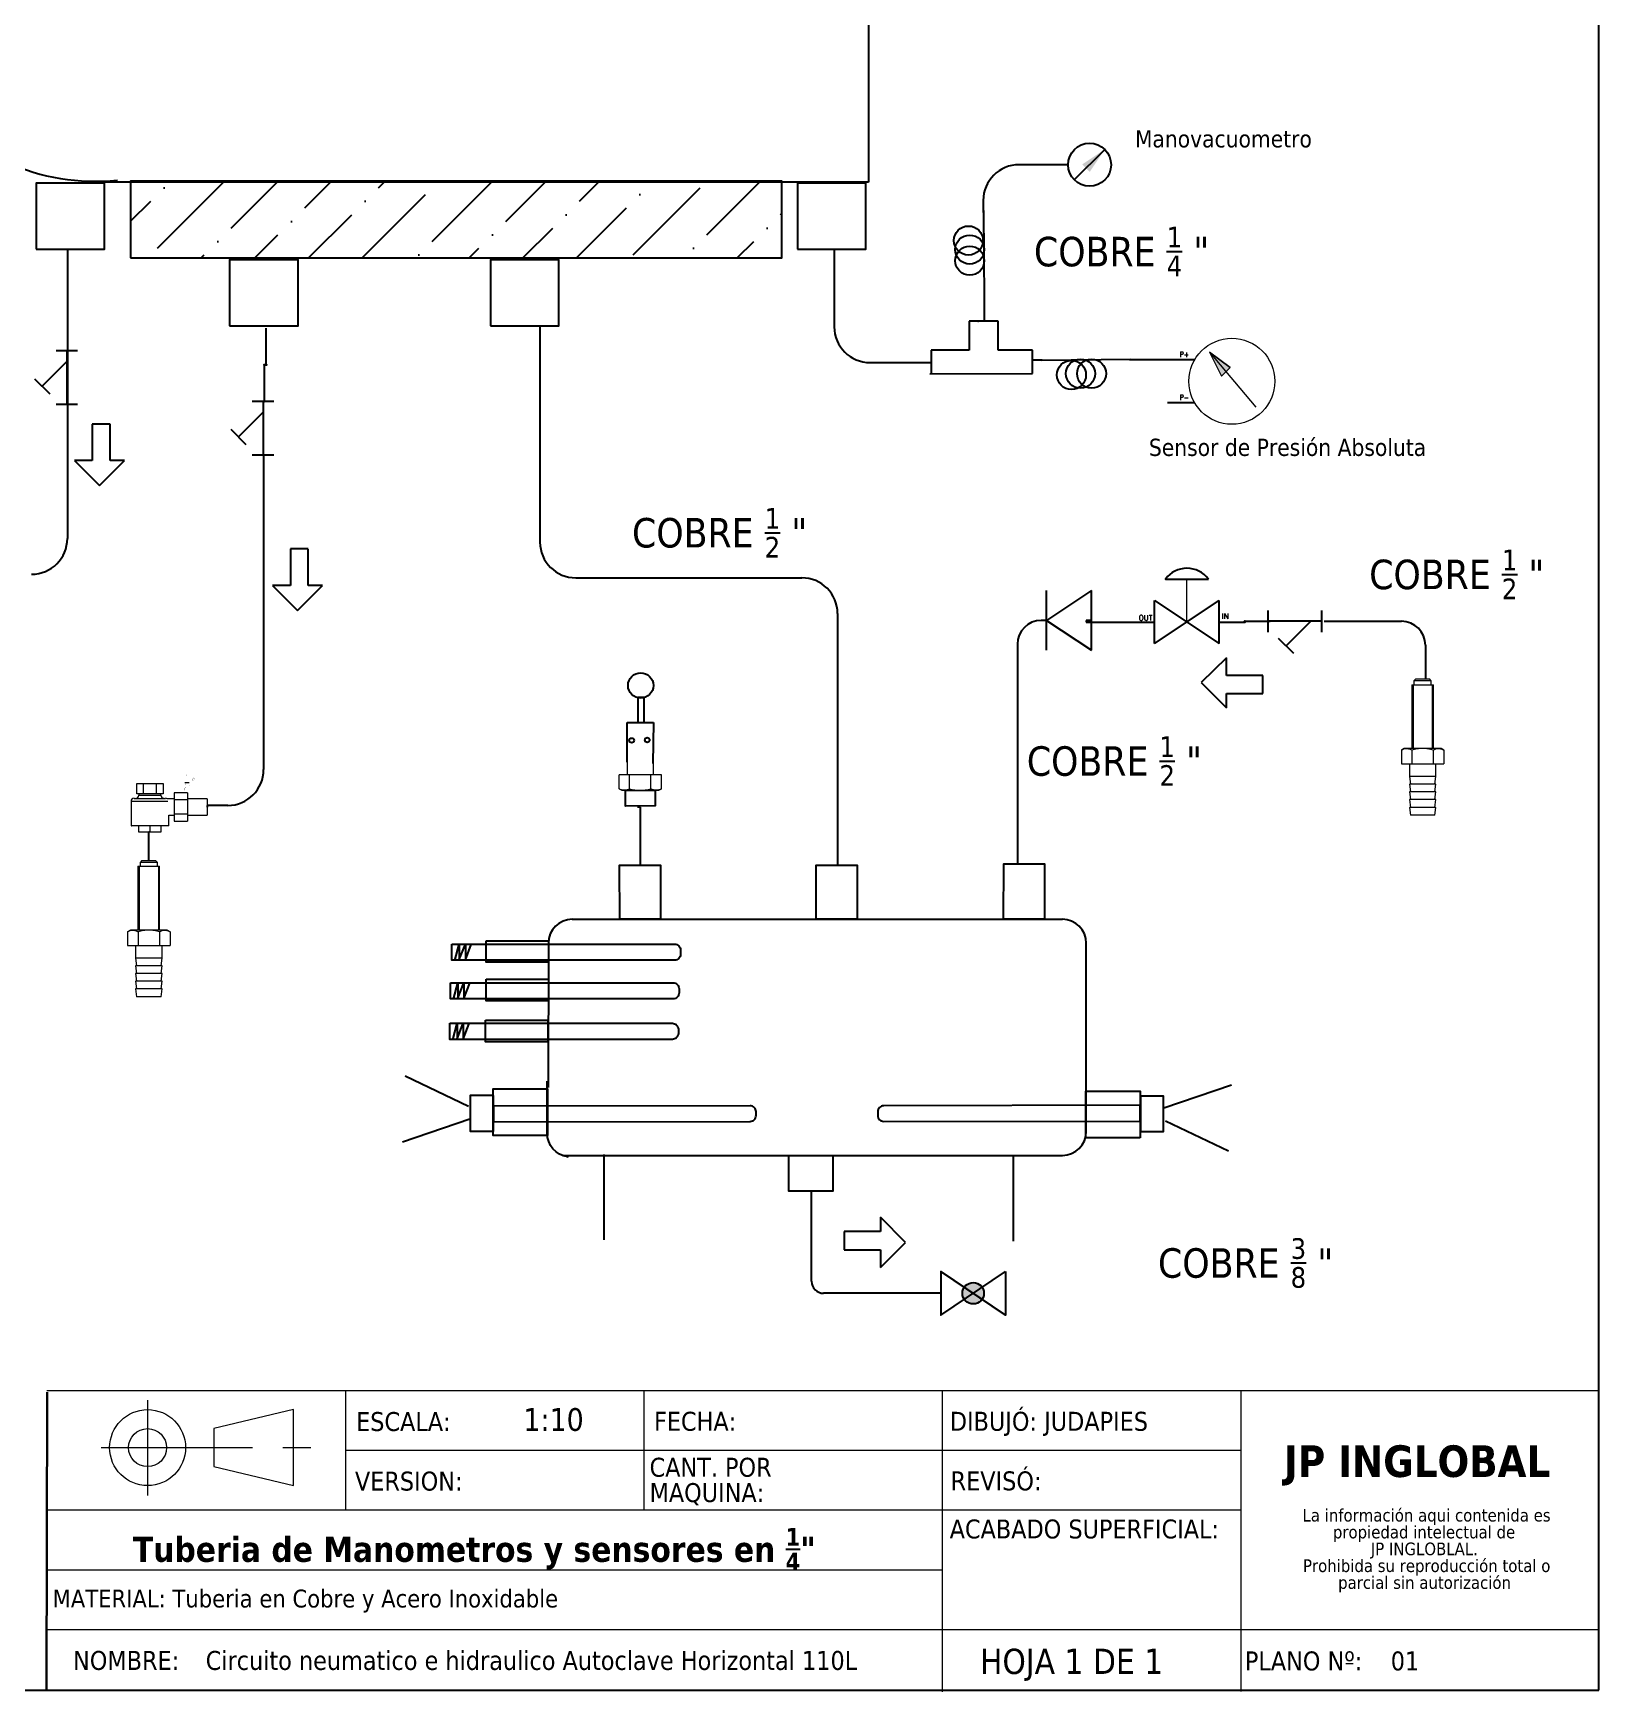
# Model space of a CAD drawing. Header units: millimetres. Extents: x -66 to 265, y 10 to 221.
# Drawn here: x 133.8 to 265, y 9.9 to 148.8 of the extents above; entities that cross this region are included whole.
import ezdxf
from ezdxf.enums import TextEntityAlignment as Align

# ---------------------------------------------------------------- set-up
doc = ezdxf.new("R2010")
doc.units = ezdxf.units.MM
doc.linetypes.add('CENTERX2', pattern=[20.32, 12.7, -2.54, 2.54, -2.54])
for name, color, linetype in [('CONTORNO', 179, 'Continuous'), ('SYMS', 7, 'Continuous'), ('TERMS', 123, 'Continuous'), ('WIRENO', 250, 'Continuous'), ('WIRES', 7, 'Continuous')]:
    doc.layers.add(name, color=color, linetype=linetype)
doc.styles.add('SLDTEXTSTYLE0', font='tahoma.ttf')
doc.styles.add('SLDTEXTSTYLE1', font='')
doc.styles.get("Standard").update_dxf_attribs({"font": 'tahoma.ttf'})
doc.styles.add('WD', font='romans.shx')
doc.styles.get('SLDTEXTSTYLE1').set_extended_font_data('Tahoma', bold=True)

# ---------------------------------------------------------------- blocks, each defined once
blk = doc.blocks.new('SW_NOTE_2')
at = {"layer": 'CONTORNO', "color": 0, "char_height": 1.0583, "attachment_point": 2, "style": 'SLDTEXTSTYLE0'}
for s, insert in [('La información aqui contenida es ', (10.29, 1.34)), ('propiedad intelectual de', (10.08, -0.07)), ('JP INGLOBLAL.', (10.1, -1.48)), ('Prohibida su reproducción total o ', (10.3, -2.89)), ('parcial sin autorización', (10.12, -4.3))]:
    blk.add_mtext(s, dxfattribs=dict(at, insert=insert))
blk = doc.blocks.new('SW_NOTE_4')
at = {"color": 0, "linetype": 'Continuous', "lineweight": 0, "char_height": 1.587, "attachment_point": 1, "style": 'SLDTEXTSTYLE0'}
for s, insert in [('CANT. POR ', (0, 2.02)), ('MAQUINA:', (0, -0.1))]:
    blk.add_mtext(s, dxfattribs=dict(at, insert=insert))
blk = doc.blocks.new('calderin')
for p, q in [((180.25, 72.34), (180.25, 65.19)), ((214.53, 72.24), (214.53, 65.08))]:
    blk.add_line(p, q)
for points in [[(181.58, 92.03), (181.56, 96.56), (184.99, 96.56), (185, 92.03)], [(198.03, 92.03), (198.05, 96.56), (201.47, 96.56), (201.46, 92.03)], [(213.74, 92.03), (213.75, 96.67), (217.17, 96.67), (217.17, 92.03)]]:
    blk.add_lwpolyline(points, close=True)
at = {"layer": 'WIRENO'}
for p, q in [((177.61, 92.03), (218.66, 92.03)), ((175.61, 90.03), (175.58, 77.95)), ((220.66, 74.26), (220.66, 90.03)), ((176.8, 72.26), (218.66, 72.26))]:
    blk.add_line(p, q, dxfattribs=at)
for points in [[(170.4, 90.24), (175.61, 90.24), (175.61, 88.43), (170.4, 88.43)], [(170.39, 87.01), (175.6, 87.01), (175.6, 85.2), (170.39, 85.2)], [(170.35, 83.57), (175.56, 83.57), (175.56, 81.76), (170.35, 81.76)], [(175.52, 73.92), (170.98, 73.92), (170.98, 77.82), (175.52, 77.82)], [(225.17, 73.73), (220.63, 73.73), (220.63, 77.63), (225.17, 77.63)], [(195.75, 72.25), (199.43, 72.25), (199.43, 69.27), (195.75, 69.27)]]:
    blk.add_lwpolyline(points, close=True, dxfattribs=at)
blk.add_lwpolyline([(177.19, 72.15), (177.22, 72.14, -0.37328), (175.5, 74.12), (175.5, 78.48)], format="xyb", dxfattribs=at)
for centre, start, end in [((177.61, 90.03), 90, 180), ((218.66, 90.03), 0, 90), ((218.66, 74.26), 270, 0)]:
    blk.add_arc(centre, 2, start, end, dxfattribs=at)
blk = doc.blocks.new('Valvula Tipo Anillo')
for p, q in [((7.88, 11.213), (7.88, 11.519)), ((7.88, 11.519), (8.084, 11.519)), ((8.084, 11.519), (8.079, 11.203))]:
    blk.add_line(p, q)
at = {"color": 7, "linetype": 'Continuous', "lineweight": 15}
for p, q in [((7.878, 11.21), (7.878, 11.113)), ((8.084, 11.113), (8.084, 11.21)), ((7.816, 11.006), (7.816, 11.113)), ((7.898, 11.113), (7.816, 11.113)), ((7.898, 11.006), (7.898, 11.113)), ((8.063, 11.113), (7.898, 11.113)), ((8.063, 11.006), (8.063, 11.113)), ((8.146, 11.113), (8.063, 11.113)), ((8.146, 11.006), (8.146, 11.113)), ((7.816, 11.006), (7.838, 10.994)), ((7.838, 10.994), (7.857, 10.994)), ((7.857, 10.994), (7.981, 10.994)), ((7.981, 10.994), (8.105, 10.994)), ((8.105, 10.994), (8.124, 10.994)), ((8.124, 10.994), (8.146, 11.006))]:
    blk.add_line(p, q, dxfattribs=at)
for points in [[(7.962, 11.521), (8.01, 11.521), (8.01, 11.713), (7.962, 11.713)], [(8.097, 10.995), (8.097, 10.873), (7.867, 10.871), (7.867, 10.993)]]:
    blk.add_lwpolyline(points, close=True)
for centre, radius in [((7.984, 11.807), 0.0981), ((7.914, 11.381), 0.0185), ((8.035, 11.384), 0.0185)]:
    blk.add_circle(centre, radius)
for points, knots in [([(7.857, 10.994), (7.854, 10.994), (7.85, 10.994), (7.843, 10.995), (7.84, 10.996), (7.829, 10.999), (7.823, 11.002), (7.816, 11.006)], [0, 0, 0, 0, 0.25, 0.25, 0.5, 0.5, 1, 1, 1, 1]), ([(7.898, 11.006), (7.892, 11.002), (7.885, 10.999), (7.871, 10.995), (7.864, 10.994), (7.857, 10.994)], [0, 0, 0, 0, 0.5, 0.5, 1, 1, 1, 1]), ([(7.898, 11.006), (7.912, 11.002), (7.926, 10.999), (7.953, 10.995), (7.967, 10.994), (7.981, 10.994)], [0, 0, 0, 0, 0.5, 0.5, 1, 1, 1, 1]), ([(7.981, 10.994), (7.995, 10.994), (8.009, 10.995), (8.036, 10.999), (8.05, 11.002), (8.063, 11.006)], [0, 0, 0, 0, 0.5, 0.5, 1, 1, 1, 1]), ([(8.105, 10.994), (8.101, 10.994), (8.098, 10.994), (8.091, 10.995), (8.087, 10.996), (8.077, 10.999), (8.07, 11.002), (8.063, 11.006)], [0, 0, 0, 0, 0.25, 0.25, 0.5, 0.5, 1, 1, 1, 1]), ([(8.146, 11.006), (8.139, 11.002), (8.132, 10.999), (8.119, 10.995), (8.112, 10.994), (8.105, 10.994)], [0, 0, 0, 0, 0.5, 0.5, 1, 1, 1, 1])]:
    blk.add_open_spline(points, degree=3, knots=knots, dxfattribs=at)
blk = doc.blocks.new('HGVA1_DIAPHRAGM_VALVE2')
at = {"color": 7, "linetype": 'Continuous', "lineweight": 0, "ltscale": 3.2258}
for p, q in [((-0.25, 0.5), (0.25, 0.5)), ((0, 0), (0, 0.5))]:
    blk.add_line(p, q, dxfattribs=at)
for p, q in [((-0.375, -0.25), (-0.375, 0.25)), ((-0.375, -0.25), (0.375, 0.25)), ((-0.375, 0.25), (0.375, -0.25)), ((0.375, -0.25), (0.375, 0.25))]:
    blk.add_line(p, q)
at = {"ltscale": 25.4, "flags": 128}
blk.add_lwpolyline([(0.25, 0.5, 0.5), (-0.25, 0.5)], format="xyb", close=True, dxfattribs=at)
at = {"style": 'WD', "flags": 1}
for tag, p in [('INST', (-0.469, 0.748)), ('LOC', (-0.469, 0.587)), ('TAG1', (-0.469, 0.378))]:
    blk.add_attdef(tag, text='', height=0.125, dxfattribs=at).set_placement(p, align=Align.RIGHT)
at = {"style": 'WD'}
blk.add_attdef('XREF', text='', height=0.0625, rotation=0.0625, dxfattribs=at).set_placement((0.518, 0.271), align=Align.TOP_CENTER)
blk.add_attdef('TERM01', text='', height=0.0625, dxfattribs=at).set_placement((-0.399, 0.018), align=Align.RIGHT)
for tag, p, height in [('X4TERM01', (-0.375, 0), 0.005), ('X1TERM02', (0.375, 0), 0.005), ('TERM02', (0.406, 0.036), 0.0625), ('RATING1', (0.388, -0.162), 0.125), ('DESC1', (0.388, -0.378), 0.125), ('DESC2', (0.388, -0.562), 0.125), ('DESC3', (0.388, -0.752), 0.125), ('WDTAGALT', (0.388, -0.907), 0.125)]:
    blk.add_attdef(tag, p, '', height=height, dxfattribs=at)
at = {"style": 'WD', "flags": 1}
for tag, p in [('WDTYPE', (-0.154, -0.127)), ('FAMILY', (-0.143, -0.17)), ('CAT', (-0.143, -0.215)), ('MFG', (-0.141, -0.246)), ('ASSYCODE', (-0.113, -0.275))]:
    blk.add_attdef(tag, text='', height=0.01, dxfattribs=at).set_placement(p, align=Align.CENTER)
blk = doc.blocks.new('HDI1')
for p, q in [((0.0469, 0), (-0.0469, 0.0625)), ((-0.0469, 0.0625), (-0.0469, -0.0625)), ((0.0469, 0.0625), (0.0469, -0.0625)), ((-0.0469, -0.0625), (0.0469, 0))]:
    blk.add_line(p, q)
at = {"style": 'WD'}
for tag, width, p in [('INST', 0.7, (0, 0.8883)), ('LOC', 0.7, (0, 0.7187)), ('DESC1', 0.7, (0, 0.5625)), ('DESC2', 0.7, (0, 0.4062)), ('RATING1', 0.9, (0.0055, 0.0938))]:
    blk.add_attdef(tag, text='', height=0.125, dxfattribs=dict(at, width=width)).set_placement(p, align=Align.CENTER)
blk.add_attdef('TAG1', text='', height=0.125, dxfattribs=at).set_placement((0, 0.25), align=Align.CENTER)
for tag, p, height, flags in [('WDBLKNAM', (0.2047, 0.1329), 0.01, 9), ('FAMILY', (0.2047, 0.1523), 0.01, 9), ('X4TERM01', (-0.0469, 0), 0.0125, 1), ('X1TERM02', (0.0469, 0), 0.0125, 1)]:
    blk.add_attdef(tag, p, '', height=height, dxfattribs=dict(at, flags=flags))
at = {"linetype": 'Continuous', "style": 'WD', "flags": 9}
for tag, p in [('CAT', (0.2297, 0.1082)), ('ASSYCODE', (0.2188, 0.0625)), ('MFG', (0.2278, 0.0887))]:
    blk.add_attdef(tag, text='', height=0.01, dxfattribs=at).set_placement(p, align=Align.CENTER)
at = {"linetype": 'Continuous', "style": 'WD', "flags": 8}
blk.add_attdef('TERM01', text='', height=0.125, dxfattribs=at).set_placement((-0.125, -0.0312), align=Align.TOP_RIGHT)
blk.add_attdef('TERM02', text='', height=0.125, dxfattribs=at).set_placement((0.1094, -0.0314), align=Align.TOP_LEFT)
at = {"style": 'WD', "width": 0.9}
blk.add_attdef('RATING2', text='', height=0.125, dxfattribs=at).set_placement((0.0055, -0.1876), align=Align.TOP_CENTER)
blk = doc.blocks.new('WDDOT')
for radius in [0.03, 0.0187, 0.00929]:
    blk.add_circle((0, 0), radius)
blk = doc.blocks.new('Acople Estriado')
at = {"color": 7, "linetype": 'Continuous', "lineweight": 15}
for p, q in [((6.811, 5.678), (6.796, 5.663)), ((6.796, 5.663), (6.796, 5.633)), ((6.931, 5.663), (6.796, 5.663)), ((6.811, 5.678), (6.916, 5.678)), ((6.931, 5.663), (6.916, 5.678)), ((6.931, 5.633), (6.931, 5.663)), ((6.78, 5.633), (6.78, 5.138)), ((6.78, 5.633), (6.947, 5.633)), ((6.947, 5.138), (6.947, 5.633)), ((6.721, 5.138), (6.699, 5.126)), ((6.699, 5.126), (6.699, 5.019)), ((6.699, 5.019), (6.781, 5.019)), ((6.74, 5.138), (6.721, 5.138)), ((6.864, 5.138), (6.74, 5.138)), ((6.761, 5.019), (6.761, 4.922)), ((6.781, 5.126), (6.781, 5.019)), ((6.781, 5.019), (6.946, 5.019)), ((6.988, 5.138), (6.864, 5.138)), ((6.946, 5.126), (6.946, 5.019)), ((6.946, 5.019), (7.029, 5.019)), ((6.967, 4.922), (6.967, 5.019)), ((7.007, 5.138), (6.988, 5.138)), ((7.029, 5.126), (7.007, 5.138)), ((7.029, 5.126), (7.029, 5.019)), ((6.761, 4.922), (6.769, 4.862)), ((6.864, 4.922), (6.761, 4.922)), ((6.967, 4.922), (6.864, 4.922)), ((6.959, 4.862), (6.967, 4.922)), ((6.761, 4.862), (6.769, 4.802)), ((6.864, 4.862), (6.761, 4.862)), ((6.761, 4.802), (6.769, 4.742)), ((6.864, 4.802), (6.761, 4.802)), ((6.967, 4.862), (6.864, 4.862)), ((6.967, 4.802), (6.864, 4.802)), ((6.959, 4.802), (6.967, 4.862)), ((6.959, 4.742), (6.967, 4.802)), ((6.761, 4.742), (6.769, 4.682)), ((6.864, 4.742), (6.761, 4.742)), ((6.761, 4.682), (6.769, 4.622)), ((6.864, 4.682), (6.761, 4.682)), ((6.967, 4.742), (6.864, 4.742)), ((6.967, 4.682), (6.864, 4.682)), ((6.959, 4.682), (6.967, 4.742)), ((6.959, 4.622), (6.967, 4.682)), ((6.864, 4.622), (6.769, 4.622)), ((6.959, 4.622), (6.864, 4.622))]:
    blk.add_line(p, q, dxfattribs=at)
at = {"color": 7, "linetype": 'Continuous', "lineweight": 0}
for p, q in [((6.79, 5.633), (6.79, 5.138)), ((6.938, 5.633), (6.938, 5.138))]:
    blk.add_line(p, q, dxfattribs=at)
at = {"color": 7, "linetype": 'Continuous', "lineweight": 15}
for points, knots in [([(6.699, 5.126), (6.706, 5.13), (6.712, 5.133), (6.726, 5.137), (6.733, 5.138), (6.74, 5.138)], [0, 0, 0, 0, 0.5, 0.5, 1, 1, 1, 1]), ([(6.74, 5.138), (6.744, 5.138), (6.747, 5.138), (6.754, 5.137), (6.757, 5.136), (6.768, 5.133), (6.775, 5.13), (6.781, 5.126)], [0, 0, 0, 0, 0.25, 0.25, 0.5, 0.5, 1, 1, 1, 1]), ([(6.864, 5.138), (6.85, 5.138), (6.836, 5.137), (6.808, 5.133), (6.795, 5.13), (6.781, 5.126)], [0, 0, 0, 0, 0.5, 0.5, 1, 1, 1, 1]), ([(6.946, 5.126), (6.933, 5.13), (6.919, 5.133), (6.892, 5.137), (6.878, 5.138), (6.864, 5.138)], [0, 0, 0, 0, 0.5, 0.5, 1, 1, 1, 1]), ([(6.946, 5.126), (6.953, 5.13), (6.96, 5.133), (6.974, 5.137), (6.981, 5.138), (6.988, 5.138)], [0, 0, 0, 0, 0.5, 0.5, 1, 1, 1, 1]), ([(6.988, 5.138), (6.991, 5.138), (6.995, 5.138), (7.002, 5.137), (7.005, 5.136), (7.015, 5.133), (7.022, 5.13), (7.029, 5.126)], [0, 0, 0, 0, 0.25, 0.25, 0.5, 0.5, 1, 1, 1, 1])]:
    blk.add_open_spline(points, degree=3, knots=knots, dxfattribs=at)
blk = doc.blocks.new('Resistencia')
at = {"layer": 'WIRENO'}
for p, q in [((112.31, 58.18), (107.01, 60.71)), ((112.43, 57.1), (106.77, 55.17))]:
    blk.add_line(p, q, dxfattribs=at)
blk.add_lwpolyline([(114.4, 59.08), (112.46, 59.08), (112.46, 56.11), (114.4, 56.11)], close=True, dxfattribs=at)
blk.add_lwpolyline([(135.9, 58.24), (114.42, 58.21), (114.42, 56.89), (135.9, 56.92, 0.414214), (136.4, 57.42), (136.4, 57.74, 0.414214)], format="xyb", close=True, dxfattribs=at)
blk = doc.blocks.new('Nivel')
at = {"layer": 'WIRENO'}
for p, q in [((103.38, 60.01), (103.74, 61.39)), ((103.74, 61.39), (103.74, 60.1)), ((103.74, 60.1), (104.25, 61.39)), ((104.25, 61.39), (104.25, 60.07)), ((104.25, 60.07), (104.74, 61.36))]:
    blk.add_line(p, q, dxfattribs=at)
blk.add_lwpolyline([(103.12, 61.39), (121.77, 61.39, -0.414214), (122.27, 60.89), (122.27, 60.54, -0.414214), (121.77, 60.04), (103.12, 60.04)], format="xyb", close=True, dxfattribs=at)
blk = doc.blocks.new('HST1_STRAINER_Y_TYPE')
at = {"ltscale": 3.2258}
for p, q in [((0, 0.125), (0, -0.125)), ((0.625, 0.125), (0.625, -0.125)), ((0, 0), (0.625, 0)), ((0.125, 0), (0.412, -0.287)), ((0.324, -0.376), (0.501, -0.199))]:
    blk.add_line(p, q, dxfattribs=at)
at = {"style": 'WD', "flags": 1}
for tag, height, p in [('INST', 0.125, (0.33, 0.71)), ('LOC', 0.125, (0.306, 0.549)), ('TAG1', 0.125, (0.324, 0.34)), ('FAMILY', 0.01, (1.09, 0.044)), ('CAT', 0.01, (1.09, -0.001)), ('WDTYPE', 0.01, (1.102, -0.093)), ('MFG', 0.01, (1.092, -0.032)), ('ASSYCODE', 0.01, (1.12, -0.061))]:
    blk.add_attdef(tag, text='', height=height, dxfattribs=at).set_placement(p, align=Align.CENTER)
at = {"style": 'WD'}
for tag, height, p in [('WDTAGALT', 0.125, (0.035, 0.2)), ('TERM01', 0.0625, (-0.024, 0.018))]:
    blk.add_attdef(tag, text='', height=height, dxfattribs=at).set_placement(p, align=Align.RIGHT)
for tag, p, height in [('RATING1', (0.6, 0.18), 0.125), ('X4TERM01', (0, 0), 0.005), ('X1TERM03', (0.625, 0), 0.005), ('TERM03', (0.632, 0.013), 0.0625), ('DESC1', (-0.666, -0.258), 0.125), ('DESC2', (-0.666, -0.442), 0.125), ('X8TERM02', (0.412, -0.287), 0.005), ('TERM02', (0.447, -0.365), 0.0625), ('DESC3', (-0.666, -0.632), 0.125)]:
    blk.add_attdef(tag, p, '', height=height, dxfattribs=at)
blk.add_attdef('XREF', text='', height=0.0625, rotation=0.0625, dxfattribs=at).set_placement((0.649, -0.434), align=Align.TOP_CENTER)
blk = doc.blocks.new('HGVA1_BALL_VALVE')
h = blk.add_hatch(color=256)
edge = h.paths.add_edge_path()
edge.add_arc((0, 0), 0.125, 0, 360)
at = {"ltscale": 3.2258}
for p, q in [((-0.375, 0.254), (0.375, -0.254)), ((-0.375, -0.254), (0.375, 0.254)), ((-0.375, 0.254), (-0.375, -0.254)), ((0.375, 0.254), (0.375, -0.254))]:
    blk.add_line(p, q, dxfattribs=at)
at = {"ltscale": 25.4, "flags": 128}
blk.add_lwpolyline([(0.375, 0.254), (0.375, -0.254), (-0.375, 0.254), (-0.375, -0.254)], close=True, dxfattribs=at)
at = {"ltscale": 3.2258}
blk.add_circle((0, 0), 0.125, dxfattribs=at)
at = {"ltscale": 25.4}
blk.add_circle((0, 0), 0.125, dxfattribs=at)
at = {"style": 'WD', "flags": 1}
for tag, height, p in [('INST', 0.125, (0.028, 0.678)), ('LOC', 0.125, (0.011, 0.516)), ('TAG1', 0.125, (0, 0.307)), ('FAMILY', 0.01, (-0.482, -0.121)), ('WDTYPE', 0.01, (-0.475, -0.062)), ('CAT', 0.01, (-0.482, -0.165)), ('MFG', 0.01, (-0.481, -0.197)), ('ASSYCODE', 0.01, (-0.453, -0.226))]:
    blk.add_attdef(tag, text='', height=height, dxfattribs=at).set_placement(p, align=Align.CENTER)
at = {"style": 'WD'}
blk.add_attdef('XREF', text='', height=0.0625, rotation=0.0625, dxfattribs=at).set_placement((0.541, 0.293), align=Align.TOP_CENTER)
blk.add_attdef('TERM01', text='', height=0.0625, dxfattribs=at).set_placement((-0.399, 0.018), align=Align.RIGHT)
for tag, p, height in [('X4TERM01', (-0.375, 0), 0.005), ('X8TERM02', (0, 0), 0.005), ('TERM02', (0.052, -0.037), 0.0625), ('X1TERM03', (0.375, 0), 0.005), ('TERM03', (0.406, 0.036), 0.0625), ('RATING1', (0.409, -0.162), 0.125), ('DESC1', (0.409, -0.341), 0.125), ('DESC2', (0.409, -0.525), 0.125), ('WDTAGALT', (0.409, -0.873), 0.125), ('DESC3', (0.409, -0.715), 0.125)]:
    blk.add_attdef(tag, p, '', height=height, dxfattribs=at)
blk = doc.blocks.new('tanquecondinple')
at = {"layer": 'WIRENO'}
h = blk.add_hatch(dxfattribs=at)
h.set_pattern_fill('ANSI36', color=256)
h.paths.add_polyline_path([(123.84, 182.83), (123.84, 176.41), (173.09, 176.37), (173.09, 182.79)])
h.paths.add_polyline_path([(177.59, 134.34), (177.59, 140.68), (123.04, 140.68), (123.04, 134.34)])
for p, q in [((104.94, 149.25), (97.7, 149.25)), ((97.7, 149.25), (97.7, 144.74)), ((97.7, 144.74), (108.84, 144.74))]:
    blk.add_line(p, q)
for p, q in [((119.24, 176.39), (184.85, 176.39)), ((184.85, 176.39), (184.85, 140.68)), ((184.85, 140.68), (120.42, 140.68))]:
    blk.add_line(p, q, dxfattribs=at)
for points in [[(128.5, 182.84), (134.23, 182.84), (134.23, 188.37), (128.5, 188.37)], [(163.21, 182.84), (168.94, 182.84), (168.94, 188.37), (163.21, 188.37)], [(123.84, 176.41), (173.09, 176.37), (173.09, 182.79), (123.84, 182.83)], [(177.09, 176.39), (182.83, 176.39), (182.83, 181.92), (177.09, 181.92)], [(96.74, 155.29), (102.47, 155.29), (102.47, 160.82), (96.74, 160.82)], [(115.13, 135.06), (120.86, 135.06), (120.86, 140.59), (115.13, 140.59)], [(123.04, 134.34), (177.59, 134.34), (177.59, 140.76), (123.04, 140.76)], [(178.9, 135.06), (184.63, 135.06), (184.63, 140.59), (178.9, 140.59)], [(131.33, 128.64), (137.06, 128.64), (137.06, 134.17), (131.33, 134.17)], [(153.18, 128.64), (158.92, 128.64), (158.92, 134.17), (153.18, 134.17)]]:
    blk.add_lwpolyline(points, close=True, dxfattribs=at)
blk.add_arc((120.06, 158.57), 17.82, 93.0287, 276.0162, dxfattribs=at)
blk = doc.blocks.new('TT')
at = {"layer": 'WIRENO'}
for p, q in [((59.03, 150.75), (59.05, 142.17)), ((61.02, 150.66), (59.05, 150.66)), ((61.02, 147.48), (61.02, 150.66)), ((63.45, 147.48), (61.02, 147.48)), ((63.45, 145.05), (63.45, 147.48)), ((61.02, 142.17), (61.02, 145.05)), ((61.02, 145.05), (63.45, 145.05)), ((59.05, 142.17), (61.02, 142.17))]:
    blk.add_line(p, q, dxfattribs=at)
blk = doc.blocks.new('ColaMarrano')
at = {"layer": 'WIRENO'}
blk.add_line((96.3, 200.92), (96.42, 188.45), dxfattribs=at)
for centre in [(94.22, 196.73), (94.4, 195.47), (94.4, 193.92)]:
    blk.add_circle(centre, 2.03, dxfattribs=at)
blk = doc.blocks.new('HMT1_DIFFERENTIAL_PRESSURE_GAUGE')
blk.add_hatch(color=7).paths.add_polyline_path([(-0.26, 0.34), (-0.12, 0.06), (-0.02, 0.16)])
for p, q in [((-0.437, 0.25), (-0.75, 0.25)), ((-0.437, -0.25), (-0.75, -0.25))]:
    blk.add_line(p, q)
at = {"color": 7, "linetype": 'Continuous', "lineweight": 0, "ltscale": 645.15999}
for p, q in [((-0.26, 0.34), (0.28, -0.3)), ((-0.26, 0.34), (-0.12, 0.06)), ((-0.26, 0.34), (-0.02, 0.16)), ((-0.12, 0.06), (-0.02, 0.16))]:
    blk.add_line(p, q, dxfattribs=at)
at = {"color": 255, "linetype": 'Continuous', "lineweight": 0, "ltscale": 25.4, "flags": 128}
blk.add_lwpolyline([(-0.26, 0.34), (-0.12, 0.06), (-0.02, 0.16)], close=True, dxfattribs=at)
at = {"color": 7, "linetype": 'Continuous', "lineweight": 0, "ltscale": 645.15999}
blk.add_circle((0, 0), 0.5, dxfattribs=at)
at = {"style": 'WD', "width": 0.7}
for tag, p in [('INST', (-0.01, 0.781)), ('TAG1', (-0.01, 0.531)), ('LOC', (-0.01, 0.656)), ('DESC1', (0.021, -0.625)), ('DESC2', (0.021, -0.75)), ('WDTAGALT', (0.021, -1)), ('DESC3', (0.021, -0.875))]:
    blk.add_attdef(tag, text='', height=0.0938, dxfattribs=at).set_placement(p, align=Align.CENTER)
at = {"style": 'WD'}
for tag, p, height, flags in [('X4TERM01', (-0.75, 0.25), 0.005, 1), ('X1TERM03', (0.5, 0), 0.005, 1), ('WDBLKNAM', (-0.209, -0.188), 0.01, 9), ('FAMILY', (-0.208, -0.062), 0.01, 9), ('X4TERM02', (-0.75, -0.25), 0.005, 1)]:
    blk.add_attdef(tag, p, '', height=height, dxfattribs=dict(at, flags=flags))
at = {"style": 'WD', "width": 0.7}
for tag, p in [('TERM01', (-0.5, 0.281)), ('TERM02', (-0.5, -0.219))]:
    blk.add_attdef(tag, text='', height=0.0625, dxfattribs=at).set_placement(p, align=Align.RIGHT)
for tag, p, height in [('TERM03', (0.531, 0.031), 0.0625), ('RATING1', (0.469, -0.375), 0.0938)]:
    blk.add_attdef(tag, p, '', height=height, dxfattribs=at)
at = {"linetype": 'Continuous', "style": 'WD', "flags": 9}
for tag, p in [('ASSYCODE', (-0.208, -0.156)), ('CAT', (-0.208, -0.094)), ('MFG', (-0.208, -0.125))]:
    blk.add_attdef(tag, p, '', height=0.01, dxfattribs=at)
at = {"style": 'WD'}
blk.add_attdef('XREF', text='', height=0.0625, dxfattribs=at).set_placement((-0.438, -0.406), align=Align.RIGHT)
at = {"flags": 1}
blk.add_attdef('WDTYPE', (-0.219, -0.25), '', height=0.01, dxfattribs=at)
blk = doc.blocks.new('HME1_PRESS_M')
blk.add_line((0.0361, -0.0879), (0.2129, 0.0889))
blk.add_circle((0.125, 0), 0.125)
blk.add_solid([(0.0821, 0.0015), (0.1255, -0.0419), (0.2129, 0.0889)])
at = {"style": 'WD', "width": 0.7}
for tag, p in [('INST', (0.125, 0.5)), ('LOC', (0.125, 0.3438)), ('TAG1', (0.125, 0.1875)), ('DESC1', (0.125, -0.3438)), ('DESC2', (0.125, -0.5)), ('DESC3', (0.125, -0.6562)), ('WDTAGALT', (0.125, -0.8125))]:
    blk.add_attdef(tag, text='', height=0.125, dxfattribs=at).set_placement(p, align=Align.CENTER)
blk.add_attdef('TERM01', text='', height=0.0625, dxfattribs=at).set_placement((-0.0322, 0.0313), align=Align.RIGHT)
at = {"style": 'WD'}
for tag, p, height, flags in [('X4TERM01', (0, 0), 0.005, 1), ('WDTYPE', (0.0625, 0.0625), 0.01, 1), ('WDBLKNAM', (0.1342, 0.0008), 0.01, 9), ('X1TERM02', (0.248, 0), 0.005, 1), ('FAMILY', (0.1303, -0.0348), 0.01, 9)]:
    blk.add_attdef(tag, p, '', height=height, dxfattribs=dict(at, flags=flags))
at = {"style": 'WD', "width": 0.7}
for tag, p, height in [('TERM02', (0.2803, 0.0313), 0.0625), ('RATING1', (0.2812, -0.1875), 0.125)]:
    blk.add_attdef(tag, p, '', height=height, dxfattribs=at)
at = {"style": 'WD'}
blk.add_attdef('XREF', text='', height=0.0625, dxfattribs=at).set_placement((-0.0312, -0.125), align=Align.RIGHT)
at = {"linetype": 'Continuous', "style": 'WD', "flags": 9}
for tag, p in [('MFG', (0.1283, -0.0855)), ('ASSYCODE', (0.1305, -0.1028)), ('CAT', (0.1303, -0.066))]:
    blk.add_attdef(tag, p, '', height=0.01, dxfattribs=at)
blk = doc.blocks.new('Trampo')
for points in [[(117.18, 260.47), (116.16, 260.47), (116.16, 260.53), (116.64, 260.53), (116.64, 263.49), (116.17, 263.03), (116.12, 263.08), (116.65, 263.61), (116.7, 263.61), (116.7, 260.53), (117.18, 260.53)], [(117.75, 258.35), (117.2, 257.8), (116.17, 257.8), (115.68, 257.31), (115.68, 256.33), (117.7, 256.33), (117.7, 256.27), (115.61, 256.27), (115.61, 257.34), (116.16, 257.87), (117.18, 257.87), (117.66, 258.37), (117.66, 258.86), (117.18, 259.34), (116.17, 259.34), (115.68, 258.85), (115.63, 258.9), (116.16, 259.43), (117.2, 259.43), (117.75, 258.88)], [(119.73, 262.17), (119, 260.7), (118.92, 260.75), (119.65, 262.2)], [(120.48, 262.17), (119.73, 260.7), (119.65, 260.75), (120.39, 262.2)]]:
    blk.add_hatch(color=7).paths.add_polyline_path(points)
at = {"color": 7, "linetype": 'Continuous', "lineweight": 15}
for points in [[(93.14, 259.47), (105.47, 259.47), (105.47, 254.69), (93.14, 254.69)], [(93.14, 254.69), (93.14, 259.47), (93.14, 259.47)], [(96.24, 254.69), (96.24, 259.47), (96.24, 259.47)], [(102.39, 254.69), (102.39, 259.47), (102.39, 259.47)], [(90.48, 251.05), (90.48, 239.82), (90.48, 239.82)], [(91.97, 252.49), (106.66, 252.49), (106.66, 252.49)], [(94.17, 254.69), (94.17, 253.97), (94.17, 253.97)], [(104.46, 253.97), (104.46, 254.69), (104.46, 254.69)], [(110.68, 252.31), (107.39, 252.31), (107.39, 252.31)], [(116.95, 255.02), (110.68, 255.02), (110.68, 241.9), (116.95, 241.9)], [(116.95, 251.77), (110.68, 251.77), (110.68, 251.77)], [(116.95, 255.02), (116.95, 241.9), (116.95, 241.9)], [(126.1, 252.31), (116.95, 252.31), (116.95, 252.31)], [(126.1, 252.31), (126.1, 244.62), (126.1, 244.62)], [(108.15, 239.82), (108.15, 244.62), (108.15, 244.62)], [(108.15, 244.62), (110.68, 244.62), (110.68, 244.62)], [(116.95, 245.16), (110.68, 245.16), (110.68, 245.16)], [(116.95, 244.62), (126.1, 244.62), (126.1, 244.62)], [(107.93, 239.65), (90.7, 239.65), (90.7, 239.65)], [(104.46, 239.65), (104.46, 236.73), (94.17, 236.73), (94.17, 239.65)], [(99.3, 239.65), (99.3, 236.73), (99.3, 236.73)]]:
    blk.add_lwpolyline(points, dxfattribs=at)
at = {"color": 7, "linetype": 'Continuous', "lineweight": 20}
blk.add_lwpolyline([(115.59, 259.99), (117.71, 259.99), (117.71, 259.99)], dxfattribs=at)
at = {"color": 8, "linetype": 'Continuous', "lineweight": 15}
for points in [[(107.64, 251.05), (90.48, 251.05), (90.48, 251.05)], [(94.17, 253.97), (104.46, 253.97), (104.46, 253.97)], [(90.48, 239.82), (108.15, 239.82), (108.15, 239.82)]]:
    blk.add_lwpolyline(points, dxfattribs=at)
at = {"color": 7, "linetype": 'Continuous', "lineweight": 15}
for points in [[(91.94, 252.53), (91.14, 252.53), (90.48, 251.88), (90.48, 251.07)], [(92.66, 252.53), (93.48, 252.53), (94.12, 253.19), (94.12, 254)], [(104.46, 254), (104.46, 253.19), (105.12, 252.53), (105.92, 252.53)], [(107.36, 252.34), (107.12, 252.46), (106.89, 252.53), (106.64, 252.53)], [(90.48, 239.85), (90.48, 239.74), (90.56, 239.65), (90.68, 239.65)], [(107.92, 239.65), (108.02, 239.65), (108.1, 239.74), (108.1, 239.85)]]:
    blk.add_open_spline(points, degree=3, dxfattribs=at)

msp = doc.modelspace()

# ---------------------------------------------------------------- hatches: boundary and pattern name
at = {"layer": 'WIRENO'}
h = msp.add_hatch(dxfattribs=at)
h.set_pattern_fill('AR-CONC', color=256)
h.paths.add_polyline_path([(101.3, 138.28), (101.3, 137.08), (98.24, 137.08), (98.24, 135.57), (101.31, 135.57), (101.31, 134.08), (103.4, 136.17)])
h.paths.add_polyline_path([(97.73, 116.8), (96.23, 116.8), (96.23, 113.73), (94.73, 113.73), (96.82, 111.64), (98.93, 113.73), (97.73, 113.73)])
h.paths.add_polyline_path([(121.65, 101.49), (119.55, 99.4), (121.65, 97.29), (121.65, 98.49), (124.72, 98.49), (124.72, 99.99), (121.65, 99.99)])
h.paths.add_polyline_path([(100.12, 84.73), (98.62, 84.73), (98.62, 81.67), (97.12, 81.67), (99.21, 79.57), (101.32, 81.67), (100.12, 81.67)])
h.paths.add_polyline_path([(204.83, 49.61), (204.83, 48.41), (201.77, 48.41), (201.77, 46.9), (204.83, 46.9), (204.83, 45.41), (206.93, 47.5)])
h.paths.add_polyline_path([(236.86, 94.98), (233.8, 94.98), (233.8, 96.48), (231.7, 94.39), (233.8, 92.28), (233.8, 93.48), (236.86, 93.48)])
h = msp.add_hatch(dxfattribs=at)
h.set_pattern_fill('AR-CONC', color=256, scale=0.5)
h.set_pattern_definition([(50, (111.784, 24.14), (91.09, -7.97), [9.525, -104.775]), (355, (111.78, 24.14), (-17.62, 95.53), [7.62, -83.82]), (100.45, (119.375, 23.47), (73.47, 87.56), [8.095, -89.045]), (46.18, (111.78, 49.54), (135.54, -21.02), [14.29, -157.16]), (96.64, (123.08, 47.79), (118.7, 123.71), [12.14, -133.57]), (351.18, (111.78, 49.54), (118.7, 123.71), [11.43, -125.73]), (21, (124.484, 43.19), (75.81, -51.13), [9.525, -104.775]), (326, (124.48, 43.19), (30.9, 92.09), [7.62, -83.82]), (71.45, (130.8, 38.93), (106.71, 40.96), [8.095, -89.045]), (37.5, (111.784, 24.138), (1.544, 42.278), [0, -82.804, 0, -85.09, 0, -84.1375]), (7.5, (111.784, 24.138), (33.41, 50.09), [0, -48.514, 0, -80.899, 0, -32.0675]), (327.5, (83.463, 24.138), (67.795, -2.864), [0, -31.75, 0, -99.06, 0, -131.445]), (317.5, (70.763, 24.14), (74.065, 12.713), [0, -41.275, 0, -65.786, 0, -93.345])])
h.paths.add_polyline_path([(155.99, 100.43), (158.09, 102.52), (156.89, 102.52), (156.89, 105.59), (155.39, 105.59), (155.39, 102.52), (153.89, 102.52)])
h = msp.add_hatch(dxfattribs=at)
h.set_pattern_fill('AR-CONC', color=256, scale=0.5)
h.set_pattern_definition([(50, (190.336, 15.9), (91.09, -7.97), [9.525, -104.775]), (355, (190.34, 15.9), (-17.62, 95.53), [7.62, -83.82]), (100.45, (197.93, 15.24), (73.47, 87.56), [8.095, -89.045]), (46.18, (190.34, 41.3), (135.54, -21.02), [14.29, -157.16]), (96.64, (201.63, 39.55), (118.7, 123.71), [12.14, -133.57]), (351.18, (190.34, 41.3), (118.7, 123.71), [11.43, -125.73]), (21, (203.036, 34.95), (75.81, -51.13), [9.525, -104.775]), (326, (203.04, 34.95), (30.9, 92.09), [7.62, -83.82]), (71.45, (209.35, 30.69), (106.71, 40.96), [8.095, -89.045]), (37.5, (190.336, 15.9), (1.544, 42.278), [0, -82.804, 0, -85.09, 0, -84.1375]), (7.5, (190.336, 15.9), (33.41, 50.09), [0, -48.514, 0, -80.899, 0, -32.0675]), (327.5, (162.015, 15.9), (67.795, -2.864), [0, -31.75, 0, -99.06, 0, -131.445]), (317.5, (149.315, 15.9), (74.065, 12.713), [0, -41.275, 0, -65.786, 0, -93.345])])
h.paths.add_polyline_path([(233.8, 93.48), (236.86, 93.48), (236.86, 94.98), (233.8, 94.98), (233.8, 96.48), (231.7, 94.39), (233.8, 92.28)])
h = msp.add_hatch(dxfattribs=at)
h.set_pattern_fill('AR-CONC', color=256, scale=0.5)
h.set_pattern_definition([(50, (160.04, -29.775), (91.09, -7.97), [9.525, -104.775]), (355, (160.04, -29.78), (-17.62, 95.53), [7.62, -83.82]), (100.45, (167.63, -30.44), (73.47, 87.56), [8.095, -89.045]), (46.18, (160.04, -4.38), (135.54, -21.02), [14.29, -157.16]), (96.64, (171.33, -6.13), (118.7, 123.71), [12.14, -133.57]), (351.18, (160.04, -4.38), (118.7, 123.71), [11.43, -125.73]), (21, (172.74, -10.725), (75.81, -51.13), [9.525, -104.775]), (326, (172.74, -10.73), (30.9, 92.09), [7.62, -83.82]), (71.45, (179.06, -14.99), (106.71, 40.96), [8.095, -89.045]), (37.5, (160.04, -29.775), (1.544, 42.278), [0, -82.804, 0, -85.09, 0, -84.1375]), (7.5, (160.04, -29.775), (33.41, 50.09), [0, -48.514, 0, -80.899, 0, -32.0675]), (327.5, (131.717, -29.775), (67.795, -2.864), [0, -31.75, 0, -99.06, 0, -131.445]), (317.5, (119.02, -29.775), (74.065, 12.713), [0, -41.275, 0, -65.786, 0, -93.345])])
h.paths.add_polyline_path([(204.83, 46.9), (204.83, 45.41), (206.93, 47.5), (204.83, 49.61), (204.83, 48.41), (201.77, 48.41), (201.77, 46.9)])

# ---------------------------------------------------------------- linework, layer by layer
at = {"color": 7, "linetype": 'Continuous'}
for p, q in [((265, 10), (265, 205)), ((15, 10), (265, 10))]:
    msp.add_line(p, q, dxfattribs=at)
at = {"color": 7, "linetype": 'CENTERX2', "lineweight": 0}
for p, q in [((265, 51.17), (265, 10)), ((143.43, 34.29), (143.43, 26.3)), ((139.53, 30.32), (157.1, 30.32)), ((134.96, 10), (265, 10))]:
    msp.add_line(p, q, dxfattribs=at)
at = {"color": 7, "linetype": 'Continuous', "lineweight": 30}
msp.add_line((135.02, 34.97), (134.96, 10), dxfattribs=at)
at = {"color": 7, "linetype": 'Continuous', "lineweight": 0}
for p, q in [((265, 35.07), (135, 35.07)), ((160, 35.09), (160, 25.07)), ((185, 35.07), (185, 25.07)), ((210, 35.07), (210, 9.87)), ((235, 35.07), (235, 9.9)), ((155.64, 33.5), (148.97, 31.91)), ((155.64, 27.15), (155.64, 33.5)), ((148.97, 31.91), (148.97, 28.74)), ((235, 30.07), (160, 30.07)), ((148.97, 28.74), (155.64, 27.15)), ((235, 25.07), (134.99, 25.07)), ((210, 20.07), (134.99, 20.07)), ((265, 15.07), (134.99, 15.07))]:
    msp.add_line(p, q, dxfattribs=at)
for radius in [3.18, 1.59]:
    msp.add_circle((143.43, 30.32), radius, dxfattribs=at)
at = {"layer": 'WIRENO'}
for p, q in [((140.29, 116.05), (138.79, 116.05)), ((138.79, 116.05), (138.79, 112.99)), ((140.29, 112.99), (140.29, 116.05)), ((138.79, 112.99), (137.3, 112.99)), ((137.3, 112.99), (139.39, 110.89)), ((139.39, 110.89), (141.5, 112.99)), ((141.5, 112.99), (140.29, 112.99)), ((156.89, 105.59), (155.39, 105.59)), ((155.39, 105.59), (155.39, 102.52)), ((156.89, 102.52), (156.89, 105.58)), ((155.39, 102.52), (153.89, 102.52)), ((153.89, 102.52), (155.99, 100.43)), ((155.99, 100.43), (158.09, 102.52)), ((158.09, 102.52), (156.89, 102.52)), ((233.8, 96.48), (231.7, 94.39)), ((233.8, 94.98), (233.8, 96.48)), ((236.86, 94.98), (233.8, 94.98)), ((236.86, 93.48), (236.86, 94.98)), ((231.7, 94.39), (233.8, 92.28)), ((233.8, 92.28), (233.8, 93.48)), ((233.8, 93.48), (236.86, 93.48)), ((206.93, 47.5), (204.83, 49.61)), ((204.83, 49.61), (204.83, 48.41)), ((201.77, 48.41), (201.77, 46.9)), ((204.83, 48.41), (201.77, 48.41)), ((204.83, 45.41), (206.93, 47.5)), ((201.77, 46.9), (204.83, 46.9)), ((204.83, 46.9), (204.83, 45.41))]:
    msp.add_line(p, q, dxfattribs=at)
at = {"layer": 'WIRES'}
for p, q in [((220.54, 137.77), (216.43, 137.77)), ((213.43, 134.77), (213.43, 133.78)), ((136.71, 130.69), (136.71, 106.47)), ((200.95, 130.69), (200.95, 124.2)), ((213.51, 126.45), (213.51, 124.67)), ((153.36, 121.01), (153.36, 124.08)), ((176.3, 124.27), (176.3, 106.17)), ((212.99, 124.66), (213.04, 124.66)), ((153.23, 117.94), (153.23, 121.01)), ((153.23, 121.01), (153.36, 121.01)), ((203.95, 121.2), (209.07, 121.2)), ((218.36, 121.41), (217.55, 121.41)), ((228.86, 121.43), (225.69, 121.43)), ((153.1, 117.94), (153.23, 117.94)), ((153.1, 113.44), (153.15, 113.44)), ((153.15, 113.44), (153.15, 87.11)), ((179.3, 103.17), (198.23, 103.17)), ((201.23, 100.17), (201.23, 79.33)), ((218.75, 99.6), (218.29, 99.6)), ((222.5, 99.6), (222.05, 99.6)), ((222.05, 99.6), (222.05, 99.47)), ((222.05, 99.47), (227.79, 99.47)), ((233.19, 99.47), (235.34, 99.47)), ((235.34, 99.47), (235.34, 99.53)), ((235.34, 99.53), (237.48, 99.53)), ((241.98, 99.53), (248.47, 99.53)), ((216.29, 97.6), (216.29, 79.19)), ((250.47, 97.53), (250.47, 94.7)), ((150.15, 84.11), (148.42, 84.11)), ((148.42, 84.11), (148.42, 83.96)), ((184.71, 83.96), (184.47, 83.96)), ((184.71, 79.1), (184.71, 83.96)), ((143.52, 79.5), (143.52, 81.9)), ((143.52, 81.9), (143.56, 81.9)), ((201.23, 79.33), (201.23, 79.21)), ((201.23, 79.21), (201.23, 79.09)), ((199.05, 51.74), (199.05, 51.82)), ((199.05, 51.66), (199.05, 51.74)), ((199.05, 44.25), (199.05, 51.66)), ((209.89, 43.25), (200.05, 43.25))]:
    msp.add_line(p, q, dxfattribs=at)
for centre, radius, start, end in [((216.43, 134.77), 3, 90, 180), ((203.95, 124.2), 3, 180, 270), ((133.71, 106.47), 3, 270, 0), ((179.3, 106.17), 3, 180, 270), ((198.23, 100.17), 3, 0, 90), ((218.29, 97.6), 2, 90, 180), ((248.47, 97.53), 2, 0, 90), ((150.15, 87.11), 3, 270, 0), ((200.05, 44.25), 1, 180, 270)]:
    msp.add_arc(centre, radius, start, end, dxfattribs=at)

# ---------------------------------------------------------------- block references
for name, p, xscale, yscale, zscale in [('Valvula Tipo Anillo', (98.51, -33.36), 10.8, 10.8, 10.8), ('Acople Estriado', (176.11, 33.38), 10.8, 10.8, 10.8), ('Trampo', (125.82, 39.43), 0.17928, 0.17928, 0.17928), ('Acople Estriado', (69.4, 18.17), 10.8, 10.8, 10.8)]:
    msp.add_blockref(name, p, dxfattribs=dict(xscale=xscale, yscale=yscale, zscale=zscale))
at = {"color": 7, "linetype": 'Continuous', "lineweight": 0}
msp.add_blockref('SW_NOTE_4', (185.48, 27.45), dxfattribs=at)
at = {"layer": 'CONTORNO', "color": 7}
msp.add_blockref('SW_NOTE_2', (240.28, 23.85), dxfattribs=at)
at = {"layer": 'SYMS'}
for name, p, xscale, yscale, zscale in [('HME1_PRESS_M', (220.54, 137.77), 14.4, 14.4, 14.4), ('HST1_STRAINER_Y_TYPE', (241.78, 99.53), -7.199999999999999, 7.199999999999999, 7.199999999999999), ('HGVA1_BALL_VALVE', (212.59, 43.25), 7.199999999999999, 7.199999999999999, 7.199999999999999)]:
    msp.add_blockref(name, p, dxfattribs=dict(at, xscale=xscale, yscale=yscale, zscale=zscale))
ref = msp.add_blockref('HMT1_DIFFERENTIAL_PRESSURE_GAUGE', (234.26, 119.63), dxfattribs=dict(at, xscale=7.199999999999999, yscale=7.199999999999999, zscale=7.199999999999999))
ref.add_attrib('TERM02', 'P-', dxfattribs={"layer": 'TERMS', "height": 0.45, "style": 'WD', "width": 0.7}).set_placement((230.66, 118.06), align=Align.RIGHT)
ref.add_attrib('TERM01', 'P+', dxfattribs={"layer": 'TERMS', "height": 0.45, "style": 'WD', "width": 0.7}).set_placement((230.66, 121.66), align=Align.RIGHT)
for name, p, xscale, yscale, zscale, rotation in [('HST1_STRAINER_Y_TYPE', (136.67, 122.18), 7.199999999999999, 7.199999999999999, 7.199999999999999, 270), ('HST1_STRAINER_Y_TYPE', (153.1, 117.94), 7.199999999999999, 7.199999999999999, 7.199999999999999, 270), ('HDI1', (220.62, 99.6), 40, 40, 40, 180)]:
    msp.add_blockref(name, p, dxfattribs=dict(at, xscale=xscale, yscale=yscale, zscale=zscale, rotation=rotation))
for p in [(153.23, 121.01), (153.23, 121.01), (153.36, 121.01), (235.34, 99.53), (235.34, 99.47), (235.34, 99.47)]:
    msp.add_blockref('WDDOT', p, dxfattribs=at)
ref = msp.add_blockref('HGVA1_DIAPHRAGM_VALVE2', (230.49, 99.47), dxfattribs=dict(at, xscale=7.199999999999999, yscale=7.199999999999999, zscale=7.199999999999999))
ref.add_attrib('TERM01', 'OUT', dxfattribs={"layer": 'TERMS', "height": 0.45, "style": 'WD'}).set_placement((227.61, 99.6), align=Align.RIGHT)
ref.add_attrib('TERM02', 'IN', (233.41, 99.73), dxfattribs={"layer": 'TERMS', "height": 0.45, "style": 'WD'})
at = {"layer": 'WIRENO'}
for name, p in [('tanquecondinple', (18.97, -4.37)), ('calderin', (1.4, -17.46)), ('Nivel', (65.8, 11.1)), ('Nivel', (65.68, 7.86)), ('Nivel', (65.62, 4.47)), ('Resistencia', (58, 0.72))]:
    msp.add_blockref(name, p, dxfattribs=at)
at = {"layer": 'WIRENO', "xscale": 0.6, "yscale": 0.6, "zscale": 0.6}
msp.add_blockref('ColaMarrano', (155.66, 13.38), dxfattribs=at)
at = {"layer": 'WIRENO'}
for name, p, rotation in [('TT', (359.72, 61.22), 90), ('Resistencia', (341, 115.88), 180)]:
    msp.add_blockref(name, p, dxfattribs=dict(at, rotation=rotation))
at = {"layer": 'WIRENO', "xscale": 0.6, "yscale": 0.6, "zscale": 0.6, "rotation": 90}
msp.add_blockref('ColaMarrano', (338.86, 63.63), dxfattribs=at)

# ---------------------------------------------------------------- texts
at = {"char_height": 1.44, "attachment_point": 1}
for s, insert in [('\\A1;Manovacuometro', (226.14, 140.66)), ('\\A1;Sensor de Presión Absoluta', (227.31, 114.82))]:
    msp.add_mtext_dynamic_manual_height_columns(s, width=44.8708, gutter_width=1, heights=[0], dxfattribs=dict(at, insert=insert))
at = {"color": 7, "linetype": 'Continuous', "lineweight": 0, "attachment_point": 1, "style": 'SLDTEXTSTYLE0'}
for s, insert, char_height in [('FECHA:', (185.85, 33.32), 1.587), ('ESCALA:', (160.9, 33.3), 1.587), ('VERSION:', (160.8, 28.31), 1.587), ('REVISÓ:', (210.7, 28.33), 1.587), ('MATERIAL: Tuberia en Cobre y Acero Inoxidable', (135.47, 18.43), 1.5), ('HOJA 1 DE 1', (213.16, 13.48), 2.1167), ('PLANO Nº:    01', (235.35, 13.25), 1.5875)]:
    msp.add_mtext(s, dxfattribs=dict(at, insert=insert, char_height=char_height))
at = {"color": 7, "linetype": 'Continuous', "lineweight": 0, "insert": (135.6, 13.29), "char_height": 1.5875, "width": 77.536, "attachment_point": 1, "style": 'SLDTEXTSTYLE0'}
msp.add_mtext('\\pi-4.7625,l6.35,t12.7;NOMBRE:^ICircuito neumatico e hidraulico Autoclave Horizontal 110L ', dxfattribs=at)
at = {"layer": 'CONTORNO', "color": 7}
for s, insert, char_height, attachment_point, style in [('1:10', (177.44, 33.63), 1.905, 2, 'SLDTEXTSTYLE0'), ('DIBUJÓ: JUDAPIES', (210.63, 33.32), 1.5875, 1, 'SLDTEXTSTYLE0'), ('ACABADO SUPERFICIAL:', (210.62, 24.3), 1.5875, 1, 'SLDTEXTSTYLE0'), ('\\A1;Tuberia de Manometros y sensores en {\\H0.7x;\\S1/4;}" ', (170.8, 23.59), 2.1167, 2, 'SLDTEXTSTYLE1')]:
    msp.add_mtext(s, dxfattribs=dict(at, insert=insert, char_height=char_height, attachment_point=attachment_point, style=style))
at = {"layer": 'CONTORNO', "insert": (238.63, 30.51), "char_height": 2.6458, "attachment_point": 1, "style": 'SLDTEXTSTYLE1'}
msp.add_mtext('JP INGLOBAL', dxfattribs=at)
at = {"layer": 'WIRENO', "char_height": 2.4694, "attachment_point": 1}
for s, insert in [('\\A1;COBRE {\\H0.7x;\\S1/4;} "', (217.68, 132.57)), ('\\A1;COBRE {\\H0.7x;\\S1/2;} "', (184.01, 109.02)), ('\\A1;COBRE {\\H0.7x;\\S1/2;} "', (245.76, 105.53)), ('\\A1;COBRE {\\H0.7x;\\S1/2;} "', (217.08, 89.9)), ('\\A1;COBRE {\\H0.7x;\\S3/8;} "', (228.07, 47.86))]:
    msp.add_mtext_dynamic_manual_height_columns(s, width=15.0949, gutter_width=12.35, heights=[0], dxfattribs=dict(at, insert=insert))

doc.saveas('drawing.dxf')
